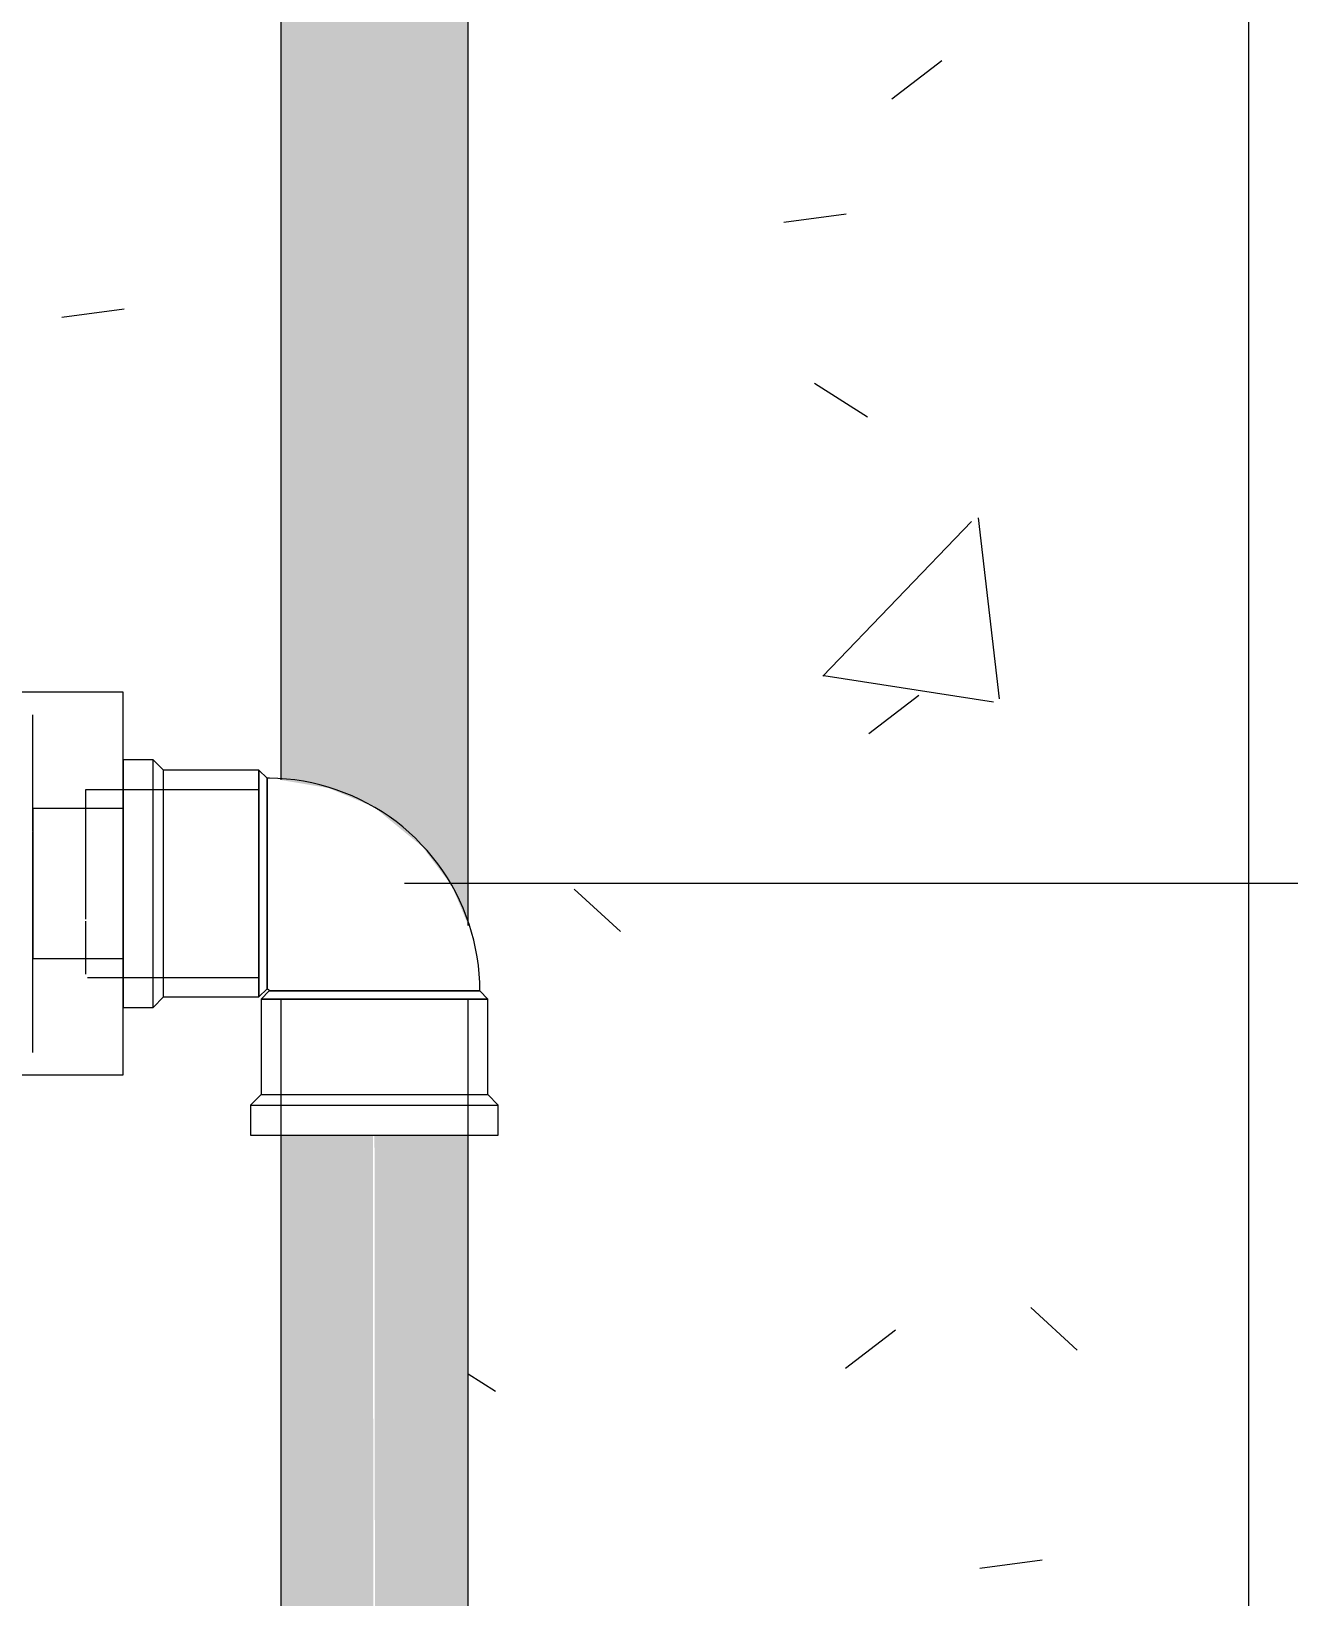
# Model space of a CAD drawing. Header units: metres. Extents: x 15 to 69.3, y -12.4 to 16.4.
# Drawn here: x 36.519 to 36.6865, y 0.405 to 0.6135 of the extents above; entities that cross this region are included whole.
import ezdxf

# ---------------------------------------------------------------- set-up
doc = ezdxf.new("R2010")
doc.units = ezdxf.units.M
for name, color, linetype, lineweight in [('A-ANNO-DIMS', 7, 'Continuous', 5), ('A-ANNO-DIMS-25', 7, 'Continuous', 5), ('P-PIPE', 7, 'Continuous', 5), ('P-SANR-FIXT', 7, 'Continuous', 5), ('S-COLS', 7, 'Continuous', 5)]:
    doc.layers.add(name, color=color, linetype=linetype, lineweight=lineweight)
doc.styles.add('Century Gothic_4', font='GOTHIC.TTF', dxfattribs={"height": 0.0375})
doc.dimstyles.new('Setores_1_5_1', dxfattribs={"dimscale": 0.3048, "dimtxt": 0.039156, "dimasz": 0.260417, "dimexe": 0.19685, "dimexo": 0.123031, "dimgap": 0.143537, "dimtad": 1, "dimrnd": 0.01, "dimzin": 0, "dimdsep": 46, "dimtxsty": 'Century Gothic_4', "dimblk1": 'OBLIQUE', "dimblk2": 'OBLIQUE', "dimsah": 1, "dimcen": 0.09, "dimazin": 0, "dimtfac": 1, "dimtdec": 4, "dimtix": 1, "dimtmove": 0, "dimatfit": 3, "dimfxl": 1, "dimtvp": 1, "dimtolj": 1, "dimtzin": 0, "dimarcsym": 2})

# ---------------------------------------------------------------- blocks, each defined once
blk = doc.blocks.new('Pilar retangular - 15 x 30 cm-3622251-CC')
at = {"layer": 'S-COLS', "true_color": 0xeaeaea}
h = blk.add_hatch(dxfattribs=at)
h.set_pattern_fill('FP_7', color=254, style=0, pattern_type=2)
h.set_pattern_definition([(50, (16.834, 1.273), (0.18219, -0.015938), [0.01905, -0.20955]), (355, (16.834, 1.273), (-0.035242, 0.191059), [0.01524, -0.16764]), (100.451, (16.85, 1.271), (0.146942, 0.17512), [0.01619, -0.17809]), (46.184, (16.834, 1.323), (0.271077, -0.042045), [0.02858, -0.31433]), (96.636, (16.857, 1.32), (0.237407, 0.247433), [0.02429, -0.26714]), (351.184, (16.834, 1.323), (0.237406, 0.247428), [0.02286, -0.25146]), (21, (16.86, 1.311), (0.15162, -0.102267), [0.01905, -0.20955]), (326, (16.86, 1.311), (0.061803, 0.18419), [0.01524, -0.16764]), (71.451, (16.873, 1.302), (0.213418, 0.081924), [0.01619, -0.17809]), (37.5, (16.834, 1.273), (0.0030864, 0.084551), [0.00838, -0.15723, 0.00838, -0.1618, -0.16828]), (37.5, (16.834, 1.273), (0.0030864, 0.084551), [-0.33579, 0.00838, -0.15989]), (7.5, (16.834, 1.273), (0.0668157, 0.1001782), [0.00838, -0.08865, 0.00838, -0.15342, -0.06414]), (7.5, (16.834, 1.273), (0.0668157, 0.1001782), [-0.25883, 0.00838, -0.05575]), (327.5, (16.778, 1.273), (0.1355866, -0.0057276), [0.00838, -0.05512, 0.00838, -0.18974, -0.26289]), (327.5, (16.778, 1.273), (0.1355866, -0.0057276), [-0.26162, 0.00838, -0.25451]), (317.5, (16.752, 1.273), (0.148125, 0.025429), [0.00838, -0.07417, 0.00838, -0.12319, -0.18669]), (317.5, (16.752, 1.273), (0.148125, 0.025429), [-0.21412, 0.00838, -0.17831])])
h.paths.add_polyline_path([(18.4068, 2.37372), (18.40705, 2.37125), (18.407, 2.37175)])
h.paths.add_polyline_path([(18.34062, 0), (18.51062, 0), (18.51062, 2.45), (18.36062, 2.45), (18.36062, 2.65), (18.35463, 2.65), (18.35477, 2.45), (18.35863, 2.45), (18.35863, 2.446), (18.35723, 2.4446), (18.35723, 2.4319), (18.35594, 2.4308), (18.3558, 2.43055), (18.35594, 2.43021), (18.35666, 2.43054), (18.3578, 2.43052), (18.36678, 2.42154), (18.36904, 2.42126), (18.37159, 2.41871), (18.36876, 2.41588), (18.38517, 2.39948), (18.38809, 2.40221), (18.39082, 2.39918), (18.39082, 2.3975), (18.39981, 2.38815), (18.40006, 2.38665), (18.40622, 2.37693), (18.4068, 2.37372), (18.40831, 2.36672), (18.40922, 2.36578), (18.40922, 2.35308), (18.41062, 2.35168), (18.41062, 2.34768), (18.40662, 2.34768), (18.40662, 1.8338), (18.40962, 1.8338), (18.40962, 1.7662), (18.40662, 1.7662), (18.40684, 0.49389), (18.40732, 0.49209), (18.40831, 0.48554), (18.40922, 0.4846), (18.40922, 0.4719), (18.41062, 0.4705), (18.41062, 0.4665), (18.40662, 0.4665), (18.40662, 0.232), (18.41062, 0.232), (18.41006, 0.22768), (18.40899, 0.2266), (18.40904, 0.2105), (18.40787, 0.20895), (18.40871, 0.20754), (18.41037, 0.20286), (18.41017, 0.19659), (18.40963, 0.19436), (18.40589, 0.18847), (18.40472, 0.18736), (18.39919, 0.18439), (18.39699, 0.18375), (18.39049, 0.18398), (18.38848, 0.18449), (18.38554, 0.18596), (18.37953, 0.18568), (18.37872, 0.1849), (18.36579, 0.1849), (18.36462, 0.18375), (18.36062, 0.1835), (18.36062, 0.18), (18.35562, 0.18), (18.35562, 0.1875), (18.34471, 0.1875), (18.34466, 0.09881), (18.3439, 0.08528), (18.34209, 0.07442), (18.34062, 0.06831), (18.34039, 0.00154), (18.33988, 0.0002), (18.34003, 0), (18.34057, 0)])
h.paths.add_polyline_path([(18.34475, 0.2125), (18.35562, 0.2125), (18.35562, 0.22), (18.36062, 0.22), (18.36062, 0.2165), (18.36462, 0.21625), (18.36602, 0.21487), (18.37896, 0.21487), (18.37921, 0.21463), (18.3792, 0.22665), (18.37787, 0.228), (18.37787, 0.232), (18.38162, 0.232), (18.38148, 0.4665), (18.37762, 0.4665), (18.37762, 0.4705), (18.37902, 0.4719), (18.37931, 0.4849), (18.38008, 0.4857), (18.38056, 0.4857), (18.37982, 0.48644), (18.37953, 0.48568), (18.37872, 0.4849), (18.36602, 0.4849), (18.36462, 0.4835), (18.36062, 0.4835), (18.36062, 0.4745), (18.34712, 0.4745), (18.34609, 0.4752), (18.34561, 0.41592), (18.34525, 0.41335), (18.34473, 0.41211), (18.34472, 0.2125)])
h.paths.add_polyline_path([(18.23092, 0.405), (18.27314, 0.405), (18.27314, 0.406), (18.21424, 0.406), (18.21062, 0.40681), (18.21062, 0.405), (18.22748, 0.405)])
h.paths.add_polyline_path([(18.33276, 0.405), (18.33262, 0.406), (18.31911, 0.40599), (18.31912, 0.405), (18.33275, 0.405)])
h.paths.add_polyline_path([(18.30713, 0.405), (18.30712, 0.406), (18.30031, 0.406), (18.30031, 0.405), (18.30712, 0.405)])
h.paths.add_polyline_path([(18.38162, 0.5138), (18.38162, 1.7662), (18.37862, 1.7662), (18.37862, 1.78372), (18.35901, 1.78273), (18.35901, 1.76717), (18.35648, 1.76767), (18.34916, 1.78164), (18.33412, 1.78136), (18.33412, 1.77391), (18.29011, 1.77393), (18.28428, 1.78238), (18.28108, 1.79054), (18.2799, 1.8), (18.28108, 1.80946), (18.28462, 1.81842), (18.29012, 1.82609), (18.33412, 1.82609), (18.33412, 1.81864), (18.34954, 1.81864), (18.35648, 1.83233), (18.35901, 1.83283), (18.35901, 1.81727), (18.37862, 1.81632), (18.37862, 1.8338), (18.38162, 1.8338), (18.38148, 2.34768), (18.37762, 2.34768), (18.37762, 2.35168), (18.37902, 2.35308), (18.37926, 2.36603), (18.38031, 2.36688), (18.38045, 2.36714), (18.38029, 2.36745), (18.37988, 2.36714), (18.37845, 2.36716), (18.36947, 2.37614), (18.36749, 2.37614), (18.36466, 2.37897), (18.36749, 2.3818), (18.35109, 2.3982), (18.34816, 2.39547), (18.34543, 2.3985), (18.34543, 2.40018), (18.33644, 2.40953), (18.33619, 2.41103), (18.33026, 2.41992), (18.32794, 2.43095), (18.32703, 2.4319), (18.32703, 2.4446), (18.32563, 2.446), (18.32563, 2.45), (18.32963, 2.45), (18.32963, 2.65), (18.21062, 2.65), (18.21062, 0.77504), (18.2123, 0.77655), (18.21809, 0.77944), (18.22258, 0.78065), (18.2295, 0.781), (18.25982, 0.78112), (18.25982, 0.783), (18.28982, 0.783), (18.28982, 0.781), (18.30071, 0.781), (18.30802, 0.80108), (18.33397, 0.79133), (18.34128, 0.78702), (18.34753, 0.78062), (18.34879, 0.78064), (18.34859, 0.78408), (18.34914, 0.78525), (18.35021, 0.78599), (18.3515, 0.7861), (18.3528, 0.7854), (18.3534, 0.78448), (18.35414, 0.77654), (18.35745, 0.73921), (18.35823, 0.73928), (18.35935, 0.72305), (18.35857, 0.72299), (18.35876, 0.71795), (18.35832, 0.71715), (18.35715, 0.71639), (18.35597, 0.7163), (18.35476, 0.71689), (18.35401, 0.71813), (18.35375, 0.72064), (18.35341, 0.72132), (18.35275, 0.72114), (18.35251, 0.7), (18.35052, 0.7), (18.35065, 0.69932), (18.36062, 0.70094), (18.36035, 0.66817), (18.34765, 0.66817), (18.34657, 0.52531), (18.34734, 0.5255), (18.36062, 0.5255), (18.36062, 0.5165), (18.36462, 0.5165), (18.36602, 0.5151), (18.37872, 0.5151), (18.37982, 0.51404)])
h.paths.add_polyline_path([(18.32204, 2.75), (18.32963, 2.75), (18.32949, 2.75261), (18.32563, 2.75261), (18.32563, 2.75661), (18.32703, 2.75801), (18.32703, 2.76), (18.21062, 2.76), (18.21062, 2.75), (18.26483, 2.75)])
h.paths.add_polyline_path([(18.51062, 2.75), (18.51062, 2.76), (18.35723, 2.76), (18.35723, 2.75801), (18.35863, 2.75661), (18.35863, 2.75261), (18.35463, 2.75261), (18.35477, 2.75), (18.43648, 2.75)])
at = {"layer": 'S-COLS', "color": 253, "true_color": 0xaaaaaa}
blk.add_line((18.51062, 0), (18.51062, 2.45), dxfattribs=at)
blk = doc.blocks.new('UT_Ducha higiênica - UT_Ducha higiênica-3615605-CC')
at = {"layer": 'P-SANR-FIXT'}
for p, q in [((18.36062, 0.5255), (18.34712, 0.5255)), ((18.36062, 0.5), (18.36062, 0.5255)), ((18.36062, 0.4745), (18.36062, 0.5)), ((18.34712, 0.4745), (18.36062, 0.4745))]:
    blk.add_line(p, q, dxfattribs=at)
at = {"layer": 'P-SANR-FIXT', "color": 253, "true_color": 0xa6a6a6}
for p, q in [((18.36062, 0.52278), (18.36062, 0.5255)), ((18.34862, 0.50701), (18.34862, 0.5225)), ((18.36062, 0.5), (18.36062, 0.5225)), ((18.36062, 0.5125), (18.35562, 0.5125)), ((18.35562, 0.5125), (18.35562, 0.5)), ((18.36062, 0.51), (18.34862, 0.51)), ((18.34862, 0.51), (18.34862, 0.50707)), ((18.34862, 0.50701), (18.34862, 0.5)), ((18.34862, 0.5), (18.34862, 0.50695)), ((18.34862, 0.5), (18.34862, 0.49134)), ((18.34862, 0.4775), (18.34862, 0.5)), ((18.35562, 0.5), (18.35562, 0.49528)), ((18.36062, 0.4775), (18.36062, 0.5)), ((18.35562, 0.495), (18.35562, 0.48793)), ((18.34862, 0.49133), (18.34862, 0.49)), ((18.34862, 0.49), (18.36062, 0.49)), ((18.35589, 0.4875), (18.36062, 0.4875)), ((18.36062, 0.4745), (18.36062, 0.47722))]:
    blk.add_line(p, q, dxfattribs=at)
at = {"layer": 'P-SANR-FIXT', "color": 254, "true_color": 0xdfdfdf}
for p, q in [((18.36062, 0.51667), (18.36062, 0.52278)), ((18.36062, 0.51323), (18.36062, 0.51668)), ((18.36062, 0.51256), (18.36062, 0.51323)), ((18.35562, 0.5125), (18.35562, 0.51083)), ((18.36062, 0.51083), (18.36062, 0.5125)), ((18.34862, 0.50978), (18.34862, 0.51013)), ((18.34862, 0.51), (18.34862, 0.50966)), ((18.34862, 0.50966), (18.34862, 0.50866)), ((18.34862, 0.50708), (18.34862, 0.5096)), ((18.35562, 0.51083), (18.35562, 0.51008)), ((18.36062, 0.50884), (18.36062, 0.51083)), ((18.34862, 0.50866), (18.34862, 0.50707)), ((18.34862, 0.50701), (18.34862, 0.5)), ((18.34862, 0.5), (18.34862, 0.50695)), ((18.36062, 0.50324), (18.36062, 0.50884)), ((18.36062, 0.5), (18.36062, 0.50324)), ((18.34862, 0.5), (18.34862, 0.49134)), ((18.34862, 0.49305), (18.34862, 0.5)), ((18.36062, 0.49375), (18.36062, 0.5)), ((18.34862, 0.49124), (18.34862, 0.49292)), ((18.36062, 0.4875), (18.36062, 0.49375)), ((18.34862, 0.49133), (18.34862, 0.49)), ((18.34862, 0.48987), (18.34862, 0.49123)), ((18.35562, 0.48992), (18.35562, 0.48917)), ((18.35562, 0.48917), (18.35562, 0.48793)), ((18.36062, 0.48332), (18.36062, 0.48744)), ((18.36062, 0.47722), (18.36062, 0.48333))]:
    blk.add_line(p, q, dxfattribs=at)
at = {"layer": 'P-SANR-FIXT', "color": 7, "true_color": 0xf3f3f3}
for p, q in [((18.36062, 0.51263), (18.36062, 0.51667)), ((18.35562, 0.5093), (18.35562, 0.50884)), ((18.35562, 0.50868), (18.35562, 0.50806)), ((18.35562, 0.50794), (18.35562, 0.50625)), ((18.35562, 0.50621), (18.35562, 0.50324)), ((18.35562, 0.50324), (18.35562, 0.5)), ((18.35562, 0.5), (18.35562, 0.49528)), ((18.35562, 0.49496), (18.35562, 0.4922)), ((18.35562, 0.49206), (18.35562, 0.49132)), ((18.35562, 0.49089), (18.35562, 0.49026)), ((18.36062, 0.48501), (18.36062, 0.48737)), ((18.36062, 0.48333), (18.36062, 0.48501))]:
    blk.add_line(p, q, dxfattribs=at)
at = {"layer": 'P-SANR-FIXT', "color": 7, "true_color": 0xfefefe}
for p, q in [((18.36062, 0.51011), (18.36062, 0.51263)), ((18.36062, 0.50978), (18.36062, 0.51013)), ((18.36062, 0.50976), (18.36062, 0.51011)), ((18.36062, 0.50894), (18.36062, 0.5096)), ((18.36062, 0.5089), (18.36062, 0.50957)), ((18.36062, 0.50708), (18.36062, 0.50876)), ((18.36062, 0.50788), (18.36062, 0.50871)), ((18.36062, 0.50709), (18.36062, 0.50788)), ((18.36062, 0.5), (18.36062, 0.50698)), ((18.36062, 0.5), (18.36062, 0.50695)), ((18.36062, 0.49305), (18.36062, 0.5)), ((18.36062, 0.49302), (18.36062, 0.5)), ((18.36062, 0.49124), (18.36062, 0.49292)), ((18.36062, 0.49129), (18.36062, 0.49291)), ((18.36062, 0.48989), (18.36062, 0.4911)), ((18.36062, 0.48987), (18.36062, 0.49106)), ((18.36062, 0.48737), (18.36062, 0.48989))]:
    blk.add_line(p, q, dxfattribs=at)
at = {"layer": 'P-SANR-FIXT', "color": 7, "true_color": 0xfdfdfd}
for p, q in [((18.36062, 0.51013), (18.36062, 0.51256)), ((18.36062, 0.50974), (18.36062, 0.51008)), ((18.36062, 0.50966), (18.36062, 0.51)), ((18.36062, 0.50884), (18.36062, 0.50955)), ((18.36062, 0.50888), (18.36062, 0.50952)), ((18.36062, 0.5), (18.36062, 0.50868)), ((18.36062, 0.5), (18.36062, 0.50866)), ((18.36062, 0.49134), (18.36062, 0.5)), ((18.36062, 0.49132), (18.36062, 0.5)), ((18.36062, 0.48992), (18.36062, 0.49116)), ((18.36062, 0.49), (18.36062, 0.49112)), ((18.36062, 0.48744), (18.36062, 0.48987))]:
    blk.add_line(p, q, dxfattribs=at)
at = {"layer": 'P-SANR-FIXT', "color": 7, "true_color": 0xfafafa}
for p, q in [((18.36062, 0.51207), (18.36062, 0.5125)), ((18.36062, 0.51008), (18.36062, 0.51207)), ((18.36062, 0.50966), (18.36062, 0.51)), ((18.36062, 0.50888), (18.36062, 0.50952)), ((18.36062, 0.5), (18.36062, 0.50866)), ((18.36062, 0.49134), (18.36062, 0.5)), ((18.36062, 0.49034), (18.36062, 0.49112)), ((18.36062, 0.49), (18.36062, 0.49034)), ((18.36062, 0.4875), (18.36062, 0.48992))]:
    blk.add_line(p, q, dxfattribs=at)
blk = doc.blocks.new('Joelho 45_90 - Agua Fria_Soldavel - MEP - Tigre - Standard-V53-CC')
at = {"layer": 'P-PIPE'}
for p, q in [((18.36462, 0.5165), (18.36062, 0.5165)), ((18.36602, 0.5151), (18.36462, 0.5165)), ((18.36462, 0.4835), (18.36462, 0.5165)), ((18.37872, 0.5151), (18.36602, 0.5151)), ((18.36602, 0.4849), (18.36602, 0.5151)), ((18.37982, 0.51404), (18.37872, 0.5151)), ((18.37872, 0.5151), (18.37872, 0.4849)), ((18.37872, 0.4849), (18.37872, 0.5151)), ((18.37982, 0.48596), (18.37982, 0.51404)), ((18.37982, 0.51404), (18.37982, 0.48596)), ((18.37872, 0.4849), (18.37982, 0.48596)), ((18.36462, 0.4835), (18.36602, 0.4849)), ((18.36602, 0.4849), (18.37872, 0.4849)), ((18.38008, 0.4857), (18.37902, 0.4846)), ((18.37902, 0.4846), (18.40922, 0.4846)), ((18.37902, 0.4846), (18.37902, 0.4719)), ((18.40922, 0.4846), (18.37902, 0.4846)), ((18.40816, 0.4857), (18.38008, 0.4857)), ((18.38008, 0.4857), (18.40816, 0.4857)), ((18.40922, 0.4846), (18.40816, 0.4857)), ((18.40922, 0.4719), (18.40922, 0.4846)), ((18.36062, 0.4835), (18.36462, 0.4835)), ((18.37902, 0.4719), (18.37762, 0.4705)), ((18.37902, 0.4719), (18.40922, 0.4719)), ((18.41062, 0.4705), (18.40922, 0.4719)), ((18.37762, 0.4705), (18.37762, 0.4665)), ((18.37762, 0.4705), (18.41062, 0.4705)), ((18.41062, 0.4665), (18.41062, 0.4705)), ((18.37762, 0.4665), (18.41062, 0.4665))]:
    blk.add_line(p, q, dxfattribs=at)
at = {"layer": 'P-PIPE', "color": 254, "true_color": 0xdfdfdf}
for p, q in [((18.36062, 0.5165), (18.36062, 0.5126)), ((18.36062, 0.50324), (18.36062, 0.5125)), ((18.36062, 0.5), (18.36062, 0.50324)), ((18.36062, 0.49375), (18.36062, 0.5)), ((18.36062, 0.49116), (18.36062, 0.49375)), ((18.36062, 0.48917), (18.36062, 0.49116)), ((18.36062, 0.4875), (18.36062, 0.48917)), ((18.36062, 0.4874), (18.36062, 0.48571)), ((18.36062, 0.48571), (18.36062, 0.48406)), ((18.36062, 0.48406), (18.36062, 0.4835))]:
    blk.add_line(p, q, dxfattribs=at)
at = {"layer": 'P-PIPE', "color": 253, "true_color": 0xa6a6a6}
blk.add_line((18.36062, 0.5165), (18.36062, 0.4835), dxfattribs=at)
at = {"layer": 'P-PIPE', "color": 7, "true_color": 0xfdfdfd}
for p, q in [((18.36062, 0.5126), (18.36062, 0.51009)), ((18.36062, 0.50974), (18.36062, 0.51008)), ((18.36062, 0.50884), (18.36062, 0.50955)), ((18.36062, 0.50625), (18.36062, 0.50868)), ((18.36062, 0.50324), (18.36062, 0.50625)), ((18.36062, 0.5), (18.36062, 0.50324)), ((18.36062, 0.49132), (18.36062, 0.5)), ((18.36062, 0.48992), (18.36062, 0.49116)), ((18.36062, 0.48991), (18.36062, 0.4874))]:
    blk.add_line(p, q, dxfattribs=at)
at = {"layer": 'P-PIPE', "color": 7, "true_color": 0xfafafa}
for p, q in [((18.36062, 0.51008), (18.36062, 0.5125)), ((18.36062, 0.4875), (18.36062, 0.48992))]:
    blk.add_line(p, q, dxfattribs=at)
at = {"layer": 'P-PIPE', "color": 7, "true_color": 0xfefefe}
for p, q in [((18.36062, 0.51009), (18.36062, 0.50974)), ((18.36062, 0.50955), (18.36062, 0.50889)), ((18.36062, 0.50869), (18.36062, 0.49573)), ((18.36062, 0.49573), (18.36062, 0.49175)), ((18.36062, 0.49175), (18.36062, 0.49131)), ((18.36062, 0.49111), (18.36062, 0.48991))]:
    blk.add_line(p, q, dxfattribs=at)
at = {"layer": 'P-PIPE', "flags": 128}
for points in [[(18.40816, 0.4857), (18.40814, 0.48683), (18.40807, 0.48796), (18.40796, 0.48909), (18.4078, 0.49022), (18.4076, 0.49133), (18.40735, 0.49244), (18.40706, 0.49353), (18.40672, 0.49461), (18.40634, 0.49568), (18.40592, 0.49674), (18.40546, 0.49777), (18.40496, 0.49879), (18.40441, 0.49978), (18.40383, 0.50075), (18.40321, 0.5017), (18.40255, 0.50262), (18.40186, 0.50352), (18.40113, 0.50439), (18.40036, 0.50522), (18.39957, 0.50603), (18.39874, 0.5068), (18.39788, 0.50754), (18.39699, 0.50825), (18.39607, 0.50892), (18.39513, 0.50955), (18.39417, 0.51014), (18.39318, 0.51069), (18.39217, 0.51121), (18.39114, 0.51168), (18.39009, 0.51211), (18.38903, 0.5125), (18.38795, 0.51285), (18.38685, 0.51315), (18.38575, 0.51341), (18.38464, 0.51363), (18.38352, 0.5138), (18.38239, 0.51392), (18.38126, 0.514), (18.38013, 0.51404), (18.37982, 0.51404)], [(18.37982, 0.48596), (18.37983, 0.48596), (18.37984, 0.48596), (18.37985, 0.48596), (18.37986, 0.48596), (18.37987, 0.48595), (18.37988, 0.48595), (18.37989, 0.48595), (18.3799, 0.48595), (18.37991, 0.48594), (18.37992, 0.48594), (18.37993, 0.48594), (18.37994, 0.48593), (18.37995, 0.48593), (18.37996, 0.48592), (18.37997, 0.48591), (18.37998, 0.48591), (18.37998, 0.4859), (18.37999, 0.4859), (18.38, 0.48589), (18.38001, 0.48588), (18.38001, 0.48587), (18.38002, 0.48587), (18.38003, 0.48586), (18.38003, 0.48585), (18.38004, 0.48584), (18.38004, 0.48583), (18.38005, 0.48582), (18.38005, 0.48581), (18.38006, 0.4858), (18.38006, 0.48579), (18.38007, 0.48578), (18.38007, 0.48577), (18.38007, 0.48576), (18.38007, 0.48575), (18.38008, 0.48574), (18.38008, 0.48573), (18.38008, 0.48572), (18.38008, 0.48571), (18.38008, 0.4857), (18.38008, 0.4857)]]:
    blk.add_lwpolyline(points, dxfattribs=at)
blk = doc.blocks.new('DIMBLOCK38-CC')
at = {"layer": 'A-ANNO-DIMS-25', "lineweight": 25}
for p, q in [((36.84231, 1.8), (36.80262, 1.83969)), ((36.84231, 1.8), (36.882, 1.76031)), ((36.84231, 0), (36.80262, 0.03969)), ((36.84231, 0), (36.882, -0.03969))]:
    blk.add_line(p, q, dxfattribs=at)
at = {"layer": 'A-ANNO-DIMS-25'}
for p, q in [((36.84231, 1.8), (36.61768, 1.8)), ((36.84231, 1.8), (36.84231, 0)), ((36.84231, 1.8), (36.90231, 1.8)), ((36.84231, 0), (36.71868, 0)), ((36.84231, 0), (36.90231, 0))]:
    blk.add_line(p, q, dxfattribs=at)
at = {"layer": 'A-ANNO-DIMS-25', "color": 0, "insert": (36.75049, 0.81734), "char_height": 0.0375, "width": 0.198392, "attachment_point": 1, "rotation": 90, "line_spacing_factor": 0.984502, "style": 'Century Gothic_4'}
blk.add_mtext('1,80 m', dxfattribs=at)
blk = doc.blocks.new('_Oblique')
at = {"color": 0, "linetype": 'ByBlock', "lineweight": -2}
blk.add_line((-0.5, -0.5), (0.5, 0.5), dxfattribs=at)
blk = doc.blocks.new('DIMBLOCK40-CC')
at = {"layer": 'A-ANNO-DIMS-25', "lineweight": 25}
for p, q in [((36.76388, 0.5), (36.72419, 0.53969)), ((36.76388, 0.5), (36.80357, 0.46031)), ((36.76388, 0), (36.72419, 0.03969)), ((36.76388, 0), (36.80357, -0.03969))]:
    blk.add_line(p, q, dxfattribs=at)
at = {"layer": 'A-ANNO-DIMS-25'}
for p, q in [((36.76388, 0.5), (36.56868, 0.5)), ((36.76388, 0.5), (36.76388, 0)), ((36.76388, 0.5), (36.82388, 0.5)), ((36.76388, 0), (36.71868, 0)), ((36.76388, 0), (36.82388, 0))]:
    blk.add_line(p, q, dxfattribs=at)
at = {"layer": 'A-ANNO-DIMS-25', "color": 0, "insert": (36.67206, 0.16734), "char_height": 0.0375, "width": 0.198392, "attachment_point": 1, "rotation": 90, "line_spacing_factor": 0.984502, "style": 'Century Gothic_4'}
blk.add_mtext('0,50 m', dxfattribs=at)

msp = doc.modelspace()

# ---------------------------------------------------------------- hatches: boundary and pattern name
at = {"layer": 'P-PIPE', "true_color": 0x00ffff}
for points in [[(36.56468, 0.51014), (36.56465, 1.7662), (36.55218, 1.7662), (36.55227, 0.51379), (36.55858, 0.51272), (36.56455, 0.51024)], [(36.57718, 0.49442), (36.57718, 1.7662), (36.56468, 1.7662), (36.56468, 0.51014), (36.57105, 0.50493), (36.57502, 0.49964), (36.57683, 0.49527)], [(36.56145, 0.232), (36.56468, 0.232), (36.56447, 0.4665), (36.55218, 0.4665), (36.55224, 0.232), (36.56143, 0.232)], [(36.56727, 0.232), (36.57718, 0.232), (36.57716, 0.4665), (36.56468, 0.4665), (36.56489, 0.232)]]:
    msp.add_hatch(color=4, dxfattribs=at).paths.add_polyline_path(points)

# ---------------------------------------------------------------- linework, layer by layer
at = {"layer": 'P-PIPE'}
for p, q in [((36.55218, 1.78443), (36.55218, 0.5138)), ((36.57718, 0.49442), (36.57718, 1.78443)), ((36.54928, 0.5125), (36.53118, 0.5125)), ((36.53118, 0.4875), (36.54928, 0.4875)), ((36.55218, 0.4846), (36.55218, 0.2145)), ((36.57718, 0.2145), (36.57718, 0.4846))]:
    msp.add_line(p, q, dxfattribs=at)
at = {"layer": 'P-PIPE', "color": 7, "true_color": 0xfafafa}
msp.add_line((36.53118, 0.5125), (36.53118, 0.50868), dxfattribs=at)
at = {"layer": 'P-PIPE', "color": 254, "true_color": 0xdfdfdf}
msp.add_line((36.53118, 0.50868), (36.53118, 0.4875), dxfattribs=at)

# ---------------------------------------------------------------- block references
msp.add_blockref('Joelho 45_90 - Agua Fria_Soldavel - MEP - Tigre - Standard-V53-CC', (18.17056, 0), dxfattribs=at)
at = {"layer": 'P-SANR-FIXT', "color": 254, "true_color": 0xdfdfdf}
msp.add_blockref('UT_Ducha higiênica - UT_Ducha higiênica-3615605-CC', (18.17056, 0), dxfattribs=at)
at = {"layer": 'S-COLS', "color": 253, "true_color": 0xaaaaaa}
msp.add_blockref('Pilar retangular - 15 x 30 cm-3622251-CC', (18.17056, 0), dxfattribs=at)

# ---------------------------------------------------------------- dimensions: what is measured, and where the dimension line sits
at = {"layer": 'A-ANNO-DIMS'}
for base, p1, override, picture, middle in [((36.84231, 0), (36.58018, 1.8), {"dimpost": '<>', "dimfxl": 1.802831}, 'DIMBLOCK38-CC', (36.77887, 0.9)), ((36.76388, 0), (36.53118, 0.5), {"dimpost": '<>', "dimfxl": 0.522015}, 'DIMBLOCK40-CC', (36.70044, 0.25))]:
    dim = msp.add_linear_dim(base=base, p1=p1, p2=(36.68118, 0), angle=90, dimstyle='Setores_1_5_1', override=override, dxfattribs=at)
    dim.commit()
    dim.dimension.update_dxf_attribs({"geometry": picture, "text_midpoint": middle})

doc.saveas('drawing.dxf')
